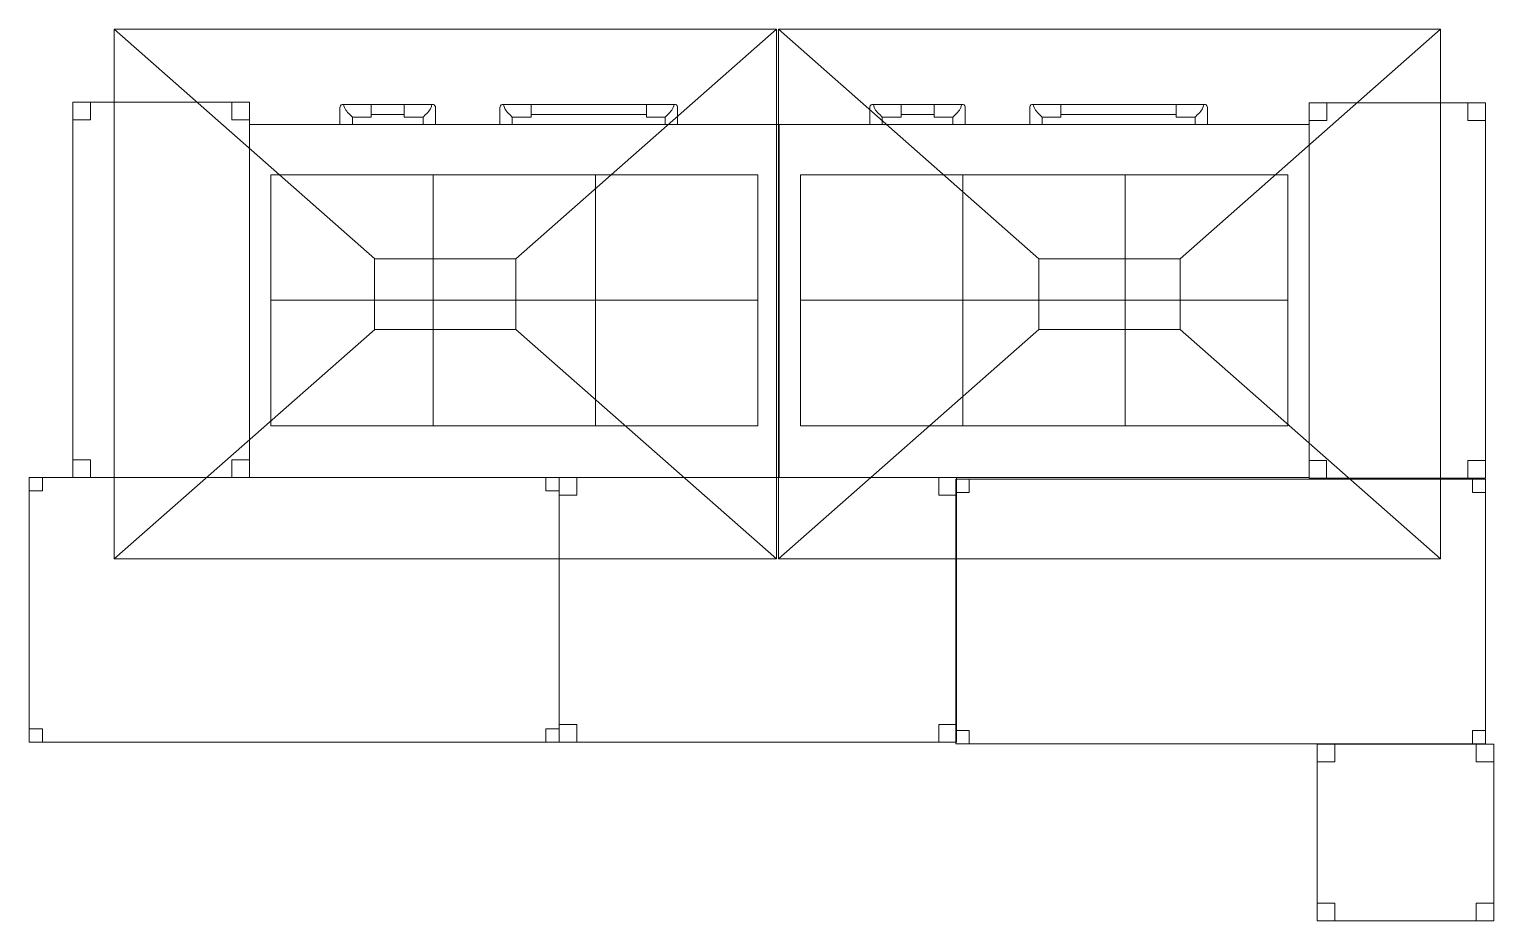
# Model space of a CAD drawing. Header units: millimetres. Extents: x -217779 to 263180, y 55413 to 130161.
# Drawn here: x -216978 to -213661, y 111375 to 113395 of the extents above; entities that cross this region are included whole.
import ezdxf

# ---------------------------------------------------------------- set-up
doc = ezdxf.new("R2010")
doc.units = ezdxf.units.MM
doc.layers.add('ТХ_пищеблок', color=30, linetype='Continuous', lineweight=20)
doc.layers.add('ТХ_привязка ТХ', color=7, linetype='Continuous', true_color=0x163d5c)

# ---------------------------------------------------------------- blocks, each defined once
blk = doc.blocks.new('A$C19c1ccfc')
at = {"layer": 'ТХ_пищеблок', "lineweight": 0, "ltscale": 100}
for p, q in [((-10801.4, -16955.9), (-10211.4, -17475.9)), ((-9301.4, -16955.9), (-9891.4, -17475.9)), ((-9297, -16955.9), (-8707, -17475.9)), ((-7797, -16955.9), (-8387, -17475.9)), ((-10801.4, -18155.9), (-10211.4, -17635.9)), ((-9301.4, -18155.9), (-9891.4, -17635.9)), ((-9297, -18155.9), (-8707, -17635.9)), ((-7797, -18155.9), (-8387, -17635.9))]:
    blk.add_line(p, q, dxfattribs=at)
at = {"layer": 'ТХ_пищеблок'}
for p, q in [((-9793.7, -18571.4, 0), (-9793.7, -17971.4, 0)), ((-9793.7, -17971.4, 0), (-8893.7, -17971.4, 0)), ((-9793.6, -18011.4, 0), (-9793.7, -17971.4, 0)), ((-9793.7, -17971.4, 0), (-9753.7, -17971.4, 0)), ((-9753.7, -17971.4, 0), (-9753.6, -18011.4, 0)), ((-8893.7, -17971.4, 0), (-8933.7, -17971.4, 0)), ((-8933.7, -17971.4, 0), (-8933.7, -18011.4, 0)), ((-8893.7, -17971.4, 0), (-8893.7, -18571.4, 0)), ((-8893.7, -18011.4, 0), (-8893.7, -17971.4, 0)), ((-9753.6, -18011.4, 0), (-9793.6, -18011.4, 0)), ((-8933.7, -18011.4, 0), (-8893.7, -18011.4, 0)), ((-9793.7, -18571.4, 0), (-9793.7, -18531.4, 0)), ((-9793.7, -18531.4, 0), (-9753.7, -18531.4, 0)), ((-9753.7, -18531.4, 0), (-9753.7, -18571.4, 0)), ((-8933.6, -18531.4, 0), (-8933.7, -18571.4, 0)), ((-8893.6, -18531.4, 0), (-8933.6, -18531.4, 0)), ((-8893.7, -18571.4, 0), (-8893.6, -18531.4, 0)), ((-8893.7, -18571.4, 0), (-9793.7, -18571.4, 0)), ((-9753.7, -18571.4, 0), (-9793.7, -18571.4, 0)), ((-8933.7, -18571.4, 0), (-8893.7, -18571.4, 0))]:
    blk.add_line(p, q, dxfattribs=at)

msp = doc.modelspace()

# ---------------------------------------------------------------- linework, layer by layer
at = {"layer": 'ТХ_пищеблок', "ltscale": 100, "elevation": 0}
for points in [[(-216785.4, 113394.8), (-215285.4, 113394.8), (-215285.4, 112194.8), (-216785.4, 112194.8)], [(-215280.9, 113394.8), (-213780.9, 113394.8), (-213780.9, 112194.8), (-215280.9, 112194.8)]]:
    msp.add_lwpolyline(points, close=True, dxfattribs=at)
at = {"layer": 'ТХ_пищеблок', "elevation": 0}
for points in [[(-216879.1, 112379.3), (-216479.1, 112379.3), (-216479.1, 113229.3), (-216879.1, 113229.3)], [(-216879.1, 113189.3), (-216839, 113189.3), (-216839, 113229.3), (-216879.1, 113229.3)], [(-216519.2, 113189.3), (-216479.1, 113189.3), (-216479.1, 113229.3), (-216519.2, 113229.3)], [(-214079.1, 112377.8), (-213679.1, 112377.8), (-213679.1, 113227.8), (-214079.1, 113227.8)], [(-214079.1, 113187.8), (-214039, 113187.8), (-214039, 113227.8), (-214079.1, 113227.8)], [(-213719.2, 113187.8), (-213679.1, 113187.8), (-213679.1, 113227.8), (-213719.2, 113227.8)], [(-215279.1, 112379.3), (-215279.1, 113179.3), (-216479.1, 113179.3), (-216479.1, 112379.3)], [(-214079.1, 112379.3), (-214079.1, 113179.3), (-215279.1, 113179.3), (-215279.1, 112379.3)], [(-216063, 113065.3), (-216430.8, 113065.3), (-216430.8, 112780.8), (-216063, 112780.8)], [(-215695.2, 113065.3), (-216063, 113065.3), (-216063, 112780.8), (-215695.2, 112780.8)], [(-215327.4, 113065.3), (-215695.2, 113065.3), (-215695.2, 112780.8), (-215327.4, 112780.8)], [(-214863, 113065.3), (-215230.8, 113065.3), (-215230.8, 112780.8), (-214863, 112780.8)], [(-214495.2, 113065.3), (-214863, 113065.3), (-214863, 112780.8), (-214495.2, 112780.8)], [(-214127.4, 113065.3), (-214495.2, 113065.3), (-214495.2, 112780.8), (-214127.4, 112780.8)], [(-216063, 112780.8), (-216430.8, 112780.8), (-216430.8, 112496.3), (-216063, 112496.3)], [(-215695.2, 112780.8), (-216063, 112780.8), (-216063, 112496.3), (-215695.2, 112496.3)], [(-215327.4, 112780.8), (-215695.2, 112780.8), (-215695.2, 112496.3), (-215327.4, 112496.3)], [(-214863, 112780.8), (-215230.8, 112780.8), (-215230.8, 112496.3), (-214863, 112496.3)], [(-214495.2, 112780.8), (-214863, 112780.8), (-214863, 112496.3), (-214495.2, 112496.3)], [(-214127.4, 112780.8), (-214495.2, 112780.8), (-214495.2, 112496.3), (-214127.4, 112496.3)], [(-216879.1, 112379.3), (-216839.1, 112379.3), (-216839.1, 112419.3), (-216879.1, 112419.3)], [(-216519.1, 112379.3), (-216479.1, 112379.3), (-216479.1, 112419.3), (-216519.1, 112419.3)], [(-214079.1, 112377.8), (-214039.1, 112377.8), (-214039.1, 112417.8), (-214079.1, 112417.8)], [(-213719.1, 112377.8), (-213679.1, 112377.8), (-213679.1, 112417.8), (-213719.1, 112417.8)], [(-214060.7, 111774.8), (-214060.7, 111374.8), (-213660.7, 111374.8), (-213660.7, 111774.8)], [(-214060.7, 111774.8), (-214060.7, 111734.8), (-214020.7, 111734.8), (-214020.7, 111774.8)], [(-213700.7, 111774.8), (-213700.7, 111734.8), (-213660.7, 111734.8), (-213660.7, 111774.8)], [(-214060.7, 111414.8), (-214060.7, 111374.8), (-214020.7, 111374.8), (-214020.7, 111414.8)], [(-213700.7, 111414.9), (-213700.7, 111374.8), (-213660.7, 111374.8), (-213660.7, 111414.9)]]:
    msp.add_lwpolyline(points, close=True, dxfattribs=at)
for points in [[(-216269.1, 113224.3, 0.332973), (-216274, 113217.4)], [(-216245.9, 113195.8), (-216251.5, 113201.8, -0.180162), (-216265.8, 113224.3)], [(-216085.7, 113195.8), (-216080, 113201.8, 0.180162), (-216065.7, 113224.3)], [(-216062.4, 113224.3, -0.332973), (-216057.6, 113217.4)], [(-215906.8, 113224.3, 0.332973), (-215911.7, 113217.4)], [(-215883.6, 113195.8), (-215889.2, 113201.8, -0.180162), (-215903.6, 113224.3)], [(-215537.2, 113195.8), (-215531.5, 113201.8, 0.180162), (-215517.2, 113224.3)], [(-215513.9, 113224.3, -0.332973), (-215509.1, 113217.4)], [(-215069.1, 113224.3, 0.332973), (-215074, 113217.4)], [(-215045.9, 113195.8), (-215051.5, 113201.8, -0.180162), (-215065.8, 113224.3)], [(-214885.7, 113195.8), (-214880, 113201.8, 0.180162), (-214865.7, 113224.3)], [(-214862.4, 113224.3, -0.332973), (-214857.6, 113217.4)], [(-214706.8, 113224.3, 0.332973), (-214711.7, 113217.4)], [(-214683.6, 113195.8), (-214689.2, 113201.8, -0.180162), (-214703.6, 113224.3)], [(-214337.2, 113195.8), (-214331.5, 113201.8, 0.180162), (-214317.2, 113224.3)], [(-214313.9, 113224.3, -0.332973), (-214309.1, 113217.4)]]:
    msp.add_lwpolyline(points, format="xyb", dxfattribs=at)
for points in [[(-216274, 113179.3), (-216274, 113217.8)], [(-216269.1, 113224.3), (-216062.4, 113224.3)], [(-216203.2, 113195.8), (-216203.2, 113224.3), (-216203.2, 113195.8), (-216245.9, 113195.8), (-216251.5, 113201.8), (-216245.9, 113195.8), (-216245.9, 113179.3)], [(-216128.3, 113195.8), (-216128.3, 113224.3), (-216128.3, 113195.8), (-216085.7, 113195.8), (-216080, 113201.8), (-216085.7, 113195.8), (-216085.7, 113179.3)], [(-216057.6, 113217.8), (-216057.6, 113179.3)], [(-216057.6, 113217.8), (-216057.6, 113179.3)], [(-216057.6, 113179.3), (-216057.6, 113217.8)], [(-215911.7, 113179.3), (-215911.7, 113217.8)], [(-215906.8, 113224.3), (-215513.9, 113224.3)], [(-215840.9, 113195.8), (-215840.9, 113224.3), (-215840.9, 113195.8), (-215883.6, 113195.8), (-215889.2, 113201.8), (-215883.6, 113195.8), (-215883.6, 113179.3)], [(-215579.8, 113195.8), (-215579.8, 113224.3), (-215579.8, 113195.8), (-215537.2, 113195.8), (-215531.5, 113201.8), (-215537.2, 113195.8), (-215537.2, 113179.3)], [(-215509.1, 113217.8), (-215509.1, 113179.3)], [(-215509.1, 113179.3), (-215509.1, 113217.8)], [(-215074, 113179.3), (-215074, 113217.8)], [(-215069.1, 113224.3), (-214862.4, 113224.3)], [(-215003.2, 113195.8), (-215003.2, 113224.3), (-215003.2, 113195.8), (-215045.9, 113195.8), (-215051.5, 113201.8), (-215045.9, 113195.8), (-215045.9, 113179.3)], [(-214928.3, 113195.8), (-214928.3, 113224.3), (-214928.3, 113195.8), (-214885.7, 113195.8), (-214880, 113201.8), (-214885.7, 113195.8), (-214885.7, 113179.3)], [(-214857.6, 113217.8), (-214857.6, 113179.3)], [(-214857.6, 113217.8), (-214857.6, 113179.3)], [(-214857.6, 113179.3), (-214857.6, 113217.8)], [(-214711.7, 113179.3), (-214711.7, 113217.8)], [(-214706.8, 113224.3), (-214313.9, 113224.3)], [(-214640.9, 113195.8), (-214640.9, 113224.3), (-214640.9, 113195.8), (-214683.6, 113195.8), (-214689.2, 113201.8), (-214683.6, 113195.8), (-214683.6, 113179.3)], [(-214379.8, 113195.8), (-214379.8, 113224.3), (-214379.8, 113195.8), (-214337.2, 113195.8), (-214331.5, 113201.8), (-214337.2, 113195.8), (-214337.2, 113179.3)], [(-214309.1, 113217.8), (-214309.1, 113179.3)], [(-214309.1, 113179.3), (-214309.1, 113217.8)], [(-216203.2, 113201.8), (-216128.3, 113201.8)], [(-215840.9, 113201.8), (-215579.8, 113201.8)], [(-215003.2, 113201.8), (-214928.3, 113201.8)], [(-214640.9, 113201.8), (-214379.8, 113201.8)]]:
    msp.add_lwpolyline(points, dxfattribs=at)
at = {"layer": 'ТХ_пищеблок', "lineweight": 0, "ltscale": 100, "elevation": 0}
for points in [[(-216195.4, 112714.8), (-215875.4, 112714.8), (-215875.4, 112874.8), (-216195.4, 112874.8)], [(-214690.9, 112714.8), (-214370.9, 112714.8), (-214370.9, 112874.8), (-214690.9, 112874.8)]]:
    msp.add_lwpolyline(points, close=True, dxfattribs=at)
at = {"layer": 'ТХ_пищеблок', "ltscale": 0.1, "elevation": 0}
for points in [[(-216977.6, 112379.3), (-215777.6, 112379.3), (-215777.6, 111779.3), (-216977.6, 111779.3)], [(-216977.6, 112379.3), (-216947.6, 112379.3), (-216947.6, 112349.3), (-216977.6, 112349.3)], [(-215777.6, 112379.3), (-215807.6, 112379.3), (-215807.6, 112349.3), (-215777.6, 112349.3)], [(-214879.1, 112375.5), (-213679.1, 112375.5), (-213679.1, 111775.5), (-214879.1, 111775.5)], [(-214879.1, 112375.5), (-214849.1, 112375.5), (-214849.1, 112345.5), (-214879.1, 112345.5)], [(-213679.1, 112375.5), (-213709.1, 112375.5), (-213709.1, 112345.5), (-213679.1, 112345.5)], [(-216977.6, 111779.3), (-216947.6, 111779.3), (-216947.6, 111809.3), (-216977.6, 111809.3)], [(-215777.6, 111779.3), (-215807.6, 111779.3), (-215807.6, 111809.3), (-215777.6, 111809.3)], [(-214879.1, 111775.5), (-214849.1, 111775.5), (-214849.1, 111805.5), (-214879.1, 111805.5)], [(-213679.1, 111775.5), (-213709.1, 111775.5), (-213709.1, 111805.5), (-213679.1, 111805.5)]]:
    msp.add_lwpolyline(points, close=True, dxfattribs=at)

# ---------------------------------------------------------------- block references
at = {"layer": 'ТХ_привязка ТХ', "color": 1, "ltscale": 100}
msp.add_blockref('A$C19c1ccfc', (-205983.9, 130350.7), dxfattribs=at)

doc.saveas('drawing.dxf')
